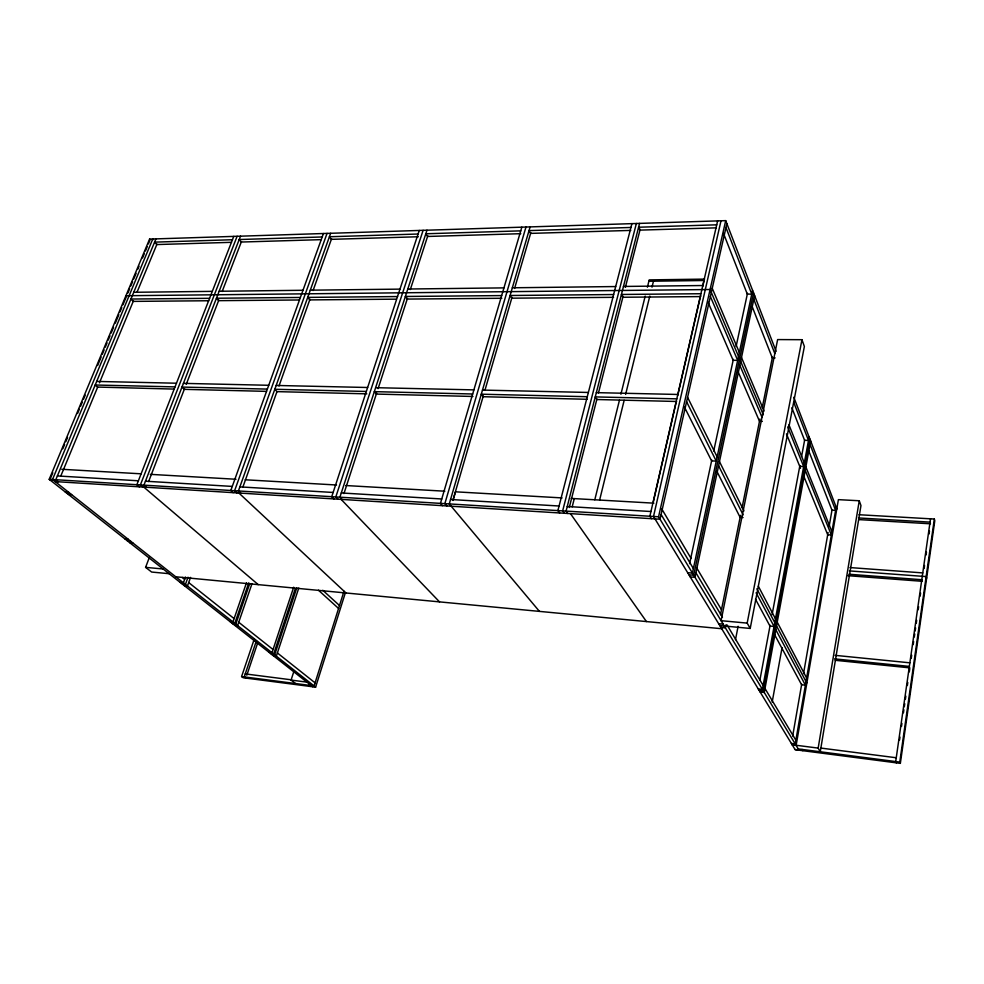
<?xml version="1.0" encoding="UTF-8"?>
<svg xmlns="http://www.w3.org/2000/svg" width="984" height="984" viewBox="0 0 984 984"><rect width="100%" height="100%" fill="white"/><g stroke="black" fill="none" stroke-linecap="round" stroke-linejoin="round"><path stroke-width="1.48" d="M721.001 220.785L653.511 516.465L795.17 749.697L900.348 763.363L899.77 762.083L934.333 519.035L859.007 514.73M900.348 763.363L934.8 520.721L934.333 519.035M930.52 518.814L895.711 761.554L896.289 762.834M899.536 740.103L899.979 737.065M901.492 726.45L901.922 723.424M903.447 712.81L903.878 709.784M904.321 706.746L904.751 703.72M905.403 699.169L905.834 696.143M907.359 685.528L907.789 682.49M909.302 671.888L909.745 668.849M911.258 658.247L911.701 655.209M913.214 644.594L913.644 641.568M914.296 637.017L914.739 633.991M915.169 630.953L915.6 627.927M916.252 623.376L916.682 620.351M918.207 609.736L918.638 606.697M920.163 596.095L920.594 593.057M924.111 568.494L924.542 565.492M926.042 555.001L926.473 551.999M929.056 534.005L929.474 531.003M859.253 500.758L860.963 505.579L820.262 751.776L818.171 748.098L859.253 500.758L838.393 499.651L796.13 745.441L792.28 744.949M836.166 507.141L795.232 743.953L791.382 743.461M792.673 736.044L801.702 684.138M803.522 673.659L828.085 532.467M829.131 526.465L832.009 509.946M772.182 702.035L782.071 647.595M809.894 438.987L763.338 690.928L759.193 690.461M810.644 440.943L764.26 692.465L760.115 691.986M759.906 680.03L770.128 625.221M772.083 614.717L799.894 465.518M801.579 456.478L804.666 439.897M809.131 437.019L762.416 689.39L758.258 688.923M747.176 623.106L801.96 339.701L777.631 339.578L721.075 620.683L747.176 623.106L750.214 628.444L719.784 625.578M750.214 628.444L804.371 346.491L801.96 339.701M735.491 639.661L738.111 626.291M725.983 624.852L725.38 627.853L720.903 627.423M720.485 614.705L740.521 515.345M742.034 507.818L759.956 418.999M762.219 407.782L772.415 357.217M752.563 290.317L692.429 573.069L687.656 572.7M753.584 292.949L693.708 575.197L688.948 574.816M754.605 295.581L694.975 577.301L690.227 576.919M689.587 563.684L711.789 460.02M713.72 451.004L733.338 359.357M736.094 346.516L747.483 293.318M798.996 750.202L658.567 516.784L725.7 220.637L149.593 239.087L49.2 479.319L312.838 686.783M726.856 223.626L660.03 519.208L55.104 481.582M717.619 220.896L649.87 516.243L651.359 518.679M653.044 503.119L676.34 401.521M677.718 395.543L700.669 295.446M702.724 286.479L704.101 280.502M599.625 500.057L624.163 400.303M625.627 394.35L649.797 296.073M651.998 287.143L653.462 281.19M594.791 499.786L619.453 400.18M620.916 394.227L645.196 296.11M647.411 287.193L649.219 279.887L704.556 279.112M569.281 507.523L596.956 398.901M598.469 392.948L623.106 296.233M625.381 287.303L640.166 229.272M572.196 506.809L574.287 498.605M636.365 223.491L562.651 510.881L564.336 513.254M639.575 223.393L566.083 511.09L567.768 513.476M631.925 223.639L557.891 510.585L559.588 512.959M530.118 226.898L449.257 503.919L539.441 611.384M452.911 500.339L483.316 395.863M485.026 389.971L512.012 297.279M514.583 288.46L530.831 232.63M452.997 500.462L455.518 491.816L562.098 497.916M525.973 227.033L444.854 503.648L446.798 505.948M521.827 227.169L440.451 503.377L442.406 505.678M344.006 591.224L314.105 685.946L241.597 676.561L254.29 638.985M241.597 676.561L243.208 677.742L315.618 687.139L345.433 592.553M295.52 683.536L291.067 680.092L293.909 671.309M343.945 493.599L376.663 393.022M378.09 388.643L407.487 298.263M410.316 289.542L427.794 235.803M426.982 230.207L339.898 497.191L342.051 499.429M419.258 230.453L331.743 496.686L333.896 498.925M423.108 230.33L335.815 496.945L337.967 499.171M295.274 588.641L273.663 654.028L270.784 653.684M296.799 587.805L274.659 654.827L271.793 654.483M298.792 587.989L276.332 656.144L273.466 655.799M293.675 587.227L271.99 652.712L269.112 652.367M246.824 675.196L257.513 643.413M256.43 640.732L244.241 676.894L245.852 678.087M252.027 583.598L237.587 625.566L234.635 625.246M246.48 582.799L232.962 621.913L229.998 621.593M248.767 582.848L234.782 623.352L231.83 623.032M249.764 583.561L235.779 624.139L232.814 623.807M242.79 487.338L276.91 391.817M278.976 386.023L309.985 299.185M313.072 290.538L331.559 238.768M330.661 233.282L238.399 490.954L240.723 493.132M323.441 233.516L230.81 490.487L233.147 492.652M327.045 233.405L234.598 490.721L236.935 492.886M185.496 577.042L183.393 582.811L180.33 582.503M188.03 577.214L185.422 584.41L182.36 584.102M190.564 577.387L187.44 585.997L184.377 585.701M169.125 573.697L151.647 572.048L145.595 567.362L149.383 557.338M148.621 481.545L184.562 388.643M186.222 384.363L218.842 300.034M222.163 291.473L241.474 241.535M237.119 236.283L140.392 484.928L142.877 487.043M240.514 236.172L143.935 485.149L146.419 487.264M233.749 236.394L136.862 484.706L139.347 486.822M155.952 238.878L55.805 479.725L58.4 481.779M60.75 476.133L97.687 387.069L174.279 389.098M99.445 382.825L133.455 300.833M136.973 292.334L156.973 244.143M50.381 478.581L52.804 472.775M62.828 448.778L64.6 444.547M65.768 441.718L67.539 437.486M77.564 413.489L79.335 409.258M80.516 406.429L82.287 402.198M83.455 399.369L85.227 395.137M97.613 365.494L101.143 357.02M102.324 354.203L104.095 349.96M105.276 347.143L107.047 342.899M108.228 340.083L109.987 335.851M111.167 333.022L113.529 327.377M115.3 323.146L118.83 314.671M120.011 311.842L121.782 307.611M122.963 304.794L124.734 300.55M125.091 299.69L126.493 296.319L125.927 295.729L710.091 289.53L763.35 414.805M127.908 292.961L129.654 288.755M130.835 285.95L132.582 281.744M133.762 278.939L136.1 273.331M137.858 269.124L139.027 266.32M142.532 257.919L144.291 253.712M145.46 250.908L147.219 246.701M148.387 243.897L150.146 239.69L149.593 239.087M232.433 239.739L154.599 242.138L156.8 244.561L231.474 242.322M322.198 236.972L239.21 239.53L241.289 242.039L321.067 239.653M418.077 234.02L329.419 236.75L331.362 239.346L418.335 236.75M520.745 230.859L425.814 233.774L427.585 236.468L520.807 233.688M630.941 227.464L529.035 230.6L530.61 233.392L630.781 230.404M716.721 224.819L638.591 227.23L639.944 230.121L716.377 227.845M648.886 281.252L704.347 280.502M133.75 292.297L212.298 291.362M219.137 291.276L302.974 290.28M310.292 290.194L399.971 289.124M407.794 289.025L503.943 287.882M512.344 287.783L615.689 286.553M623.462 286.455L702.797 285.52M209.592 298.312L130.934 299.038L133.221 301.387L208.743 300.747M300.391 297.463L216.443 298.238L218.608 300.661L299.382 299.985M397.524 296.553L307.709 297.389L309.739 299.899L396.355 299.161M501.68 295.581L405.359 296.479L407.216 299.075L501.828 298.275M613.635 294.536L510.093 295.495L511.754 298.189L613.561 297.328M700.916 293.724L621.421 294.462L622.847 297.254L700.645 296.59M775.097 357.893L772.28 357.856L752.157 306.516M96.678 381.423L176.468 383.219M183.418 383.366L268.73 385.285M276.184 385.457L367.622 387.499M375.617 387.684L473.894 389.885M482.492 390.082L588.37 392.456M596.341 392.641L677.804 394.461M175.029 386.897L95.202 385.002L97.625 387.204M267.353 389.098L181.978 387.069L184.291 389.344L266.492 391.374M366.331 391.46L274.807 389.283L276.971 391.632L366.811 393.846M472.677 393.994L374.326 391.644L376.318 394.08L472.947 396.466M587.264 396.724L481.287 394.203L483.07 396.712L587.3 399.283M676.795 398.852L595.246 396.909L596.796 399.516L676.623 401.484M762.354 421.349L759.5 421.263L737.729 370.906M799.734 466.354L803.67 466.527L787.667 426.945M61.783 469.282L141.13 473.821M150.294 474.349L236 479.257M245.176 479.774L336.491 485.001M345.63 485.53L444.829 491.201M571.237 498.433L653.905 503.168M858.479 517.953L930.04 522.123M859.069 519.613L930.507 523.796M57.38 475.936L138.4 480.795M145.46 481.213L232.273 486.416M239.862 486.871L333.133 492.467M341.288 492.959L441.754 498.974M450.549 499.503L559.072 506.01M567.264 506.502L650.953 511.52M743.043 517.535L740.116 517.363L716.709 471.004M49.2 479.319L658.567 516.784M49.852 479.835L53.148 480.044M827.692 534.742L831.357 534.976L805.219 470.352M65.153 491.877L68.425 492.098M65.793 492.381L69.064 492.59M68.326 494.374L71.586 494.583M849.979 567.571L922.758 572.897M849.426 570.904L926.153 576.587L926.645 578.186M848.872 574.238L921.787 579.724L922.279 581.31L847.987 575.689M125.079 539.035L128.252 539.293M127.342 540.819L130.503 541.077M129.605 542.59L132.754 542.848M145.595 567.362L163.147 568.986M718.652 623.733L723.166 624.151M175.755 576.784L721.69 628.727M835.17 655.356L909.868 662.822M834.58 658.874L909.351 666.414M835.256 660.301L909.88 667.865M245.25 673.905L291.584 679.846M291.067 680.092L306.934 682.121M820.791 748.061L896.252 757.754M792.169 744.753L818.171 748.098M798.221 748.922L899.77 762.083M795.06 749.513L798.873 750.005M308.546 685.221L310.071 686.426M315.618 687.139L52.496 479.528L152.778 238.989L153.32 239.592M182.249 577.448L184.648 579.355M188.682 582.565L234.106 618.604M238.731 622.269L273.048 649.514M277.377 652.946L315.077 682.859M143.787 487.092L258.226 584.631M318.422 590.191L338.57 608.456M322.74 590.252L339.492 605.517M238.878 493.009L345.974 592.983M341.116 499.368L439.516 601.876M570.462 513.636L646.439 621.568M802.058 749.427L802.821 750.694M661.1 514.484L693.388 568.567M695.922 572.823L722.453 617.263M727.016 624.914L763.141 685.43M764.986 688.505L795.871 740.251M661.605 508.666L691.1 558.469M696.537 567.645L721.383 609.588M755.454 599.145L769.968 626.07L774.064 626.451L756.093 592.774M774.654 634.766L801.591 684.741L805.404 685.159L775.822 629.748M756.856 588.813L806.757 682.982M758.332 586.218L775.478 618.813M777.225 622.134L806.634 678.013M684.397 407.007L711.604 460.881L716.254 461.09L686.586 401.73M718.578 465.752L743.141 514.903M687.582 397.339L717.139 456.883M719.464 461.57L743.953 510.881M707.988 302.1L733.141 360.292L737.68 360.341L710.374 296.516M739.833 365.372L761.985 417.191M712.231 288.3L739.353 352.469M741.493 357.524L764.101 411.041M786.462 433.87L800.521 468.261M803.424 475.358L827.79 534.952M788.922 424.781L804.322 463.058M805.859 466.896L831.923 531.704M723.486 233.356L747.311 294.13L751.764 294.093L725.971 227.562M791.849 407.757L804.592 440.291L808.504 440.438L793.682 402.198M808.319 449.811L831.972 510.155L835.613 510.364L810.016 444.35M753.806 299.345L774.839 353.625M725.7 220.637L776.13 351.411M793.805 397.265L836.917 509.06"/></g></svg>
